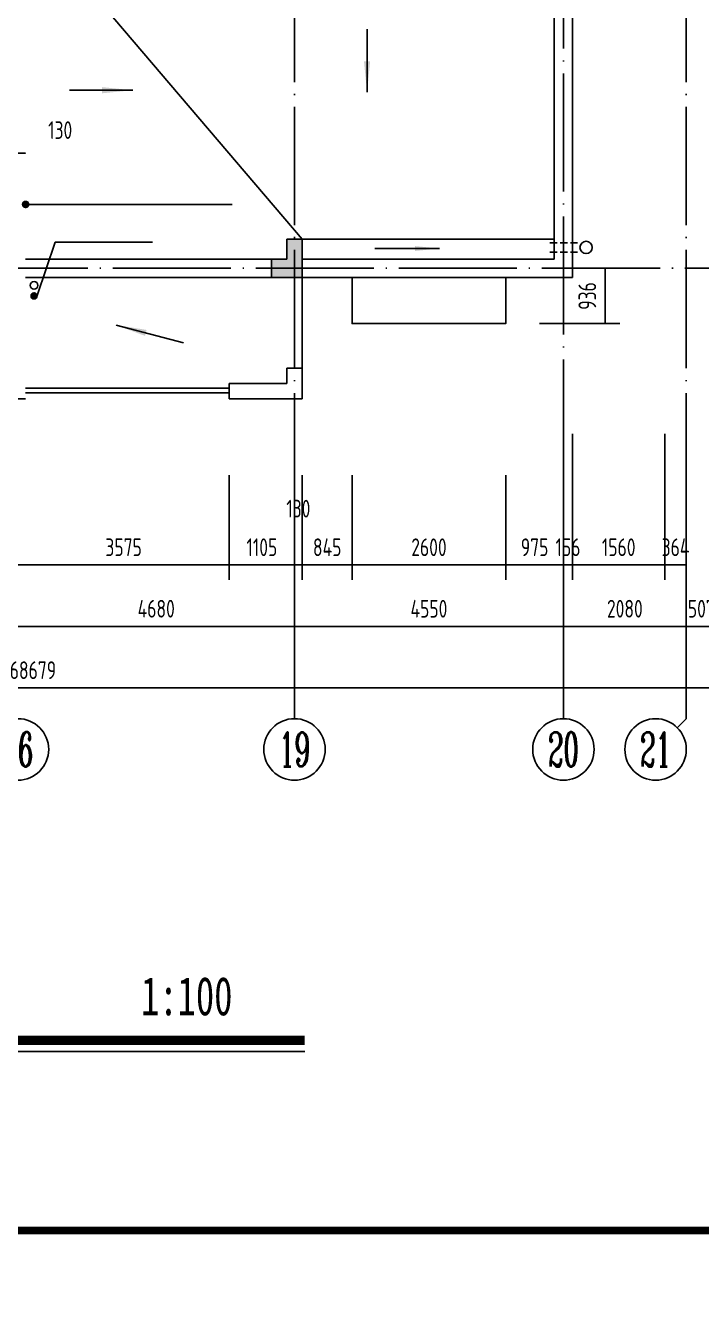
# Model space of a CAD drawing. Extents: x -726032 to 135930, y -151624 to 587044.
# Drawn here: x -581114 to -569679, y 477844 to 499528 of the extents above; entities that cross this region are included whole.
import ezdxf
from ezdxf.enums import TextEntityAlignment as Align

# ---------------------------------------------------------------- set-up
doc = ezdxf.new("R2010")
doc.units = 0
doc.header["$LTSCALE"] = 1000
doc.header["$MEASUREMENT"] = 0
doc.linetypes.add('DASH', pattern=[0.35, 0.25, -0.1])
doc.linetypes.add('DOTE', pattern=[2.42, 2, -0.2, 0.02, -0.2])
doc.layers.get('0').update_dxf_attribs({"linetype": 'CONTINUOUS'})
doc.layers.get('DEFPOINTS').update_dxf_attribs({"color": 1, "linetype": 'CONTINUOUS'})
for name, color, linetype in [('AXIS', 245, 'CONTINUOUS'), ('AXIS_TEXT', 7, 'CONTINUOUS'), ('COLUMN', 170, 'CONTINUOUS'), ('DOTE', 8, 'DOTE'), ('PUB_DIM', 245, 'CONTINUOUS'), ('PUB_TEXT', 142, 'CONTINUOUS'), ('PUB_TITLE', 1, 'CONTINUOUS'), ('ROOF', 4, 'CONTINUOUS'), ('WALL', 255, 'CONTINUOUS'), ('引线', 213, 'CONTINUOUS'), ('排水', 245, 'CONTINUOUS'), ('雨水管', 20, 'CONTINUOUS')]:
    doc.layers.add(name, color=color, linetype=linetype)
doc.styles.add('-宋体', font='SimSun.ttf', dxfattribs={"width": 0.8})
doc.styles.add('COMPLEX', font='COMPLEX')
doc.styles.add('DIM_FONT', font='isocp.shx', dxfattribs={"width": 0.8})
doc.dimstyles.new('AXIS', dxfattribs={"dimtxt": 300, "dimasz": 1, "dimexe": 250, "dimexo": 300, "dimgap": 150, "dimtad": 1, "dimdec": 0, "dimzin": 0, "dimdsep": 46, "dimtxsty": 'DIM_FONT', "dimcen": 0.09, "dimse1": 1, "dimse2": 1, "dimclrt": 142, "dimadec": 0, "dimazin": 0, "dimtfac": 1, "dimtdec": 0, "dimtix": 1, "dimtmove": 2, "dimatfit": 3, "dimfxl": 1, "dimtolj": 1, "dimtzin": 0, "dimarcsym": 0})
doc.dimstyles.new('DIMA', dxfattribs={"dimtxt": 300, "dimasz": 1, "dimexe": 250, "dimexo": 300, "dimgap": 150, "dimtad": 1, "dimdec": 0, "dimzin": 0, "dimdsep": 46, "dimtxsty": 'DIM_FONT', "dimcen": 0.09, "dimse1": 1, "dimclrt": 142, "dimadec": 0, "dimazin": 0, "dimtfac": 1, "dimtdec": 0, "dimtix": 1, "dimtmove": 2, "dimatfit": 3, "dimfxl": 1, "dimtolj": 1, "dimtzin": 0, "dimarcsym": 0})
doc.dimstyles.new('DIMB', dxfattribs={"dimtxt": 300, "dimasz": 1, "dimexe": 250, "dimexo": 300, "dimgap": 150, "dimtad": 1, "dimdec": 0, "dimzin": 0, "dimdsep": 46, "dimtxsty": 'DIM_FONT', "dimcen": 0.09, "dimse2": 1, "dimclrt": 142, "dimadec": 0, "dimazin": 0, "dimtfac": 1, "dimtdec": 0, "dimtix": 1, "dimtmove": 2, "dimatfit": 3, "dimfxl": 1, "dimtolj": 1, "dimtzin": 0, "dimarcsym": 0})
doc.dimstyles.new('DIMN', dxfattribs={"dimtxt": 300, "dimasz": 1, "dimexe": 250, "dimexo": 300, "dimgap": 150, "dimtad": 1, "dimdec": 0, "dimzin": 0, "dimdsep": 46, "dimtxsty": 'DIM_FONT', "dimcen": 0.09, "dimclrt": 142, "dimadec": 0, "dimazin": 0, "dimtfac": 1, "dimtdec": 0, "dimtix": 1, "dimtmove": 2, "dimatfit": 3, "dimfxl": 1, "dimtolj": 1, "dimtzin": 0, "dimarcsym": 0})

# ---------------------------------------------------------------- blocks, each defined once
blk = doc.blocks.new('*D130')
at = {"layer": 'AXIS', "color": 0, "lineweight": -2, "transparency": 16777216}
for p, q in [((-615330, 491580), (-615330, 488073)), ((-546651, 491580), (-546651, 488073)), ((-546652, 488323), (-615329, 488323))]:
    blk.add_line(p, q, dxfattribs=at)
at = {"layer": 'AXIS', "color": 0, "transparency": 16777216}
for points in [[(-615329, 488323), (-615329, 488323), (-615330, 488323)], [(-546652, 488323), (-546652, 488323), (-546651, 488323)]]:
    blk.add_solid(points, dxfattribs=at)
at = {"layer": 'DEFPOINTS', "color": 0, "transparency": 16777216}
for p in [(-615330, 491880), (-546651, 491880), (-615330, 488323)]:
    blk.add_point(p, dxfattribs=at)
at = {"layer": 'AXIS', "color": 142, "transparency": 16777216, "insert": (-580990, 488623), "char_height": 300, "attachment_point": 5, "style": 'DIM_FONT'}
blk.add_mtext('\\A1;68679', dxfattribs=at)
blk = doc.blocks.new('*D3043')
at = {"layer": 'AXIS', "color": 0, "lineweight": -2, "transparency": 16777216}
for p, q in [((-569935, 489363), (-569936, 489363)), ((-569427, 489363), (-569934, 489363)), ((-569426, 489363), (-569425, 489363))]:
    blk.add_line(p, q, dxfattribs=at)
at = {"layer": 'AXIS', "color": 0, "transparency": 16777216}
for points in [[(-569935, 489363), (-569935, 489363), (-569934, 489363)], [(-569426, 489363), (-569426, 489363), (-569427, 489363)]]:
    blk.add_solid(points, dxfattribs=at)
at = {"layer": 'DEFPOINTS', "color": 0, "transparency": 16777216}
for p in [(-569934, 491880), (-569427, 491880), (-569934, 489363)]:
    blk.add_point(p, dxfattribs=at)
at = {"layer": 'AXIS', "color": 142, "transparency": 16777216, "insert": (-569680, 489663), "char_height": 300, "attachment_point": 5, "style": 'DIM_FONT'}
blk.add_mtext('\\A1;507', dxfattribs=at)
blk = doc.blocks.new('*D3046')
at = {"layer": 'AXIS', "color": 0, "lineweight": -2, "transparency": 16777216}
blk.add_line((-572015, 489363), (-576563, 489363), dxfattribs=at)
at = {"layer": 'AXIS', "color": 0, "transparency": 16777216}
for points in [[(-576563, 489363), (-576563, 489363), (-576564, 489363)], [(-572015, 489363), (-572015, 489363), (-572014, 489363)]]:
    blk.add_solid(points, dxfattribs=at)
at = {"layer": 'DEFPOINTS', "color": 0, "transparency": 16777216}
for p in [(-576564, 491880), (-572014, 491880), (-576564, 489363)]:
    blk.add_point(p, dxfattribs=at)
at = {"layer": 'AXIS', "color": 142, "transparency": 16777216, "insert": (-574289, 489663), "char_height": 300, "attachment_point": 5, "style": 'DIM_FONT'}
blk.add_mtext('\\A1;4550', dxfattribs=at)
blk = doc.blocks.new('*D3048')
at = {"layer": 'AXIS', "color": 0, "lineweight": -2, "transparency": 16777216}
blk.add_line((-576565, 489363), (-581243, 489363), dxfattribs=at)
at = {"layer": 'AXIS', "color": 0, "transparency": 16777216}
for points in [[(-581243, 489363), (-581243, 489363), (-581244, 489363)], [(-576565, 489363), (-576565, 489363), (-576564, 489363)]]:
    blk.add_solid(points, dxfattribs=at)
at = {"layer": 'DEFPOINTS', "color": 0, "transparency": 16777216}
for p in [(-581244, 491880), (-576564, 491880), (-581244, 489363)]:
    blk.add_point(p, dxfattribs=at)
at = {"layer": 'AXIS', "color": 142, "transparency": 16777216, "insert": (-578904, 489663), "char_height": 300, "attachment_point": 5, "style": 'DIM_FONT'}
blk.add_mtext('\\A1;4680', dxfattribs=at)
blk = doc.blocks.new('*D3049')
at = {"layer": 'AXIS', "color": 0, "lineweight": -2, "transparency": 16777216}
blk.add_line((-569935, 489363), (-572013, 489363), dxfattribs=at)
at = {"layer": 'AXIS', "color": 0, "transparency": 16777216}
for points in [[(-572013, 489363), (-572013, 489363), (-572014, 489363)], [(-569935, 489363), (-569935, 489363), (-569934, 489363)]]:
    blk.add_solid(points, dxfattribs=at)
at = {"layer": 'DEFPOINTS', "color": 0, "transparency": 16777216}
for p in [(-572014, 491880), (-569934, 491880), (-572014, 489363)]:
    blk.add_point(p, dxfattribs=at)
at = {"layer": 'AXIS', "color": 142, "transparency": 16777216, "insert": (-570974, 489663), "char_height": 300, "attachment_point": 5, "style": 'DIM_FONT'}
blk.add_mtext('\\A1;2080', dxfattribs=at)
blk = doc.blocks.new('_AXISO')
blk.add_circle((0, 0), 0.5)
at = {"layer": 'AXIS_TEXT', "style": 'COMPLEX', "width": 1.041667}
blk.add_attdef('A', text='', height=0.56, dxfattribs=at).set_placement((-0.25, -0.28), (0.25, -0.28), align=Align.FIT)
blk = doc.blocks.new('_AXISO2')
blk.add_line((0.354, 0.146), (0.5, 0))
blk.add_circle((0, 0.5), 0.5)
at = {"layer": 'AXIS_TEXT', "style": 'COMPLEX', "width": 1.041667}
blk.add_attdef('A', text='', height=0.56, dxfattribs=at).set_placement((-0.25, 0.22), (0.25, 0.22), align=Align.FIT)
blk = doc.blocks.new('*D1625')
at = {"layer": 'DEFPOINTS', "color": 0, "transparency": 16777216}
for p in [(-581244, 492223), (-577669, 492223), (-577669, 490403)]:
    blk.add_point(p, dxfattribs=at)
at = {"layer": 'PUB_DIM', "color": 0, "lineweight": -2, "transparency": 16777216}
for p, q in [((-577669, 491923), (-577669, 490153)), ((-581243, 490403), (-577670, 490403))]:
    blk.add_line(p, q, dxfattribs=at)
at = {"layer": 'PUB_DIM', "color": 0, "transparency": 16777216}
for points in [[(-581243, 490403), (-581243, 490403), (-581244, 490403)], [(-577670, 490403), (-577670, 490403), (-577669, 490403)]]:
    blk.add_solid(points, dxfattribs=at)
at = {"layer": 'PUB_DIM', "color": 142, "transparency": 16777216, "insert": (-579456, 490703), "char_height": 300, "attachment_point": 5, "style": 'DIM_FONT'}
blk.add_mtext('\\A1;3575', dxfattribs=at)
blk = doc.blocks.new('*D3089')
at = {"layer": 'DEFPOINTS', "color": 0, "transparency": 16777216}
for p in [(-581244, 498670), (-581114, 498670), (-581114, 497370)]:
    blk.add_point(p, dxfattribs=at)
at = {"layer": 'PUB_DIM', "color": 0, "lineweight": -2, "transparency": 16777216}
for p, q in [((-581245, 497370), (-581246, 497370)), ((-581244, 497370), (-581114, 497370)), ((-581113, 497370), (-581112, 497370))]:
    blk.add_line(p, q, dxfattribs=at)
at = {"layer": 'PUB_DIM', "color": 0, "transparency": 16777216}
for points in [[(-581245, 497371), (-581245, 497370), (-581244, 497370)], [(-581113, 497371), (-581113, 497370), (-581114, 497370)]]:
    blk.add_solid(points, dxfattribs=at)
at = {"layer": 'PUB_DIM', "color": 142, "transparency": 16777216, "insert": (-580529, 497760), "char_height": 300, "attachment_point": 5, "style": 'DIM_FONT'}
blk.add_mtext('\\A1;130', dxfattribs=at)
blk = doc.blocks.new('*D399')
at = {"layer": 'DEFPOINTS', "color": 0, "transparency": 16777216}
for p in [(-570298, 492920), (-569934, 492920), (-570298, 490403)]:
    blk.add_point(p, dxfattribs=at)
at = {"layer": 'PUB_DIM', "color": 0, "lineweight": -2, "transparency": 16777216}
for p, q in [((-570298, 492620), (-570298, 490153)), ((-569934, 492620), (-569934, 490153)), ((-570299, 490403), (-570300, 490403)), ((-569934, 490403), (-570298, 490403)), ((-569933, 490403), (-569932, 490403))]:
    blk.add_line(p, q, dxfattribs=at)
at = {"layer": 'PUB_DIM', "color": 0, "transparency": 16777216}
for points in [[(-570299, 490403), (-570299, 490403), (-570298, 490403)], [(-569933, 490403), (-569933, 490403), (-569934, 490403)]]:
    blk.add_solid(points, dxfattribs=at)
at = {"layer": 'PUB_DIM', "color": 142, "transparency": 16777216, "insert": (-570116, 490703), "char_height": 300, "attachment_point": 5, "style": 'DIM_FONT'}
blk.add_mtext('\\A1;364', dxfattribs=at)
blk = doc.blocks.new('*D405')
at = {"layer": 'DEFPOINTS', "color": 0, "transparency": 16777216}
for p in [(-572989, 492223), (-572014, 492223), (-572014, 490403)]:
    blk.add_point(p, dxfattribs=at)
at = {"layer": 'PUB_DIM', "color": 0, "lineweight": -2, "transparency": 16777216}
for p, q in [((-572989, 491923), (-572989, 490153)), ((-572014, 491923), (-572014, 490153)), ((-572988, 490403), (-572015, 490403))]:
    blk.add_line(p, q, dxfattribs=at)
at = {"layer": 'PUB_DIM', "color": 0, "transparency": 16777216}
for points in [[(-572988, 490403), (-572988, 490403), (-572989, 490403)], [(-572015, 490403), (-572015, 490403), (-572014, 490403)]]:
    blk.add_solid(points, dxfattribs=at)
at = {"layer": 'PUB_DIM', "color": 142, "transparency": 16777216, "insert": (-572501, 490703), "char_height": 300, "attachment_point": 5, "style": 'DIM_FONT'}
blk.add_mtext('\\A1;975', dxfattribs=at)
blk = doc.blocks.new('*D3536')
at = {"layer": 'DEFPOINTS', "color": 0, "transparency": 16777216}
for p in [(-572014, 492920), (-571858, 492920), (-572014, 490403)]:
    blk.add_point(p, dxfattribs=at)
at = {"layer": 'PUB_DIM', "color": 0, "lineweight": -2, "transparency": 16777216}
for p, q in [((-571858, 492620), (-571858, 490153)), ((-572015, 490403), (-572016, 490403)), ((-571858, 490403), (-572014, 490403)), ((-571857, 490403), (-571856, 490403))]:
    blk.add_line(p, q, dxfattribs=at)
at = {"layer": 'PUB_DIM', "color": 0, "transparency": 16777216}
for points in [[(-572015, 490403), (-572015, 490403), (-572014, 490403)], [(-571857, 490403), (-571857, 490403), (-571858, 490403)]]:
    blk.add_solid(points, dxfattribs=at)
at = {"layer": 'PUB_DIM', "color": 142, "transparency": 16777216, "insert": (-571936, 490703), "char_height": 300, "attachment_point": 5, "style": 'DIM_FONT'}
blk.add_mtext('\\A1;156', dxfattribs=at)
blk = doc.blocks.new('*D3537')
at = {"layer": 'DEFPOINTS', "color": 0, "transparency": 16777216}
for p in [(-577669, 492223), (-576564, 492223), (-576564, 490403)]:
    blk.add_point(p, dxfattribs=at)
at = {"layer": 'PUB_DIM', "color": 0, "lineweight": -2, "transparency": 16777216}
for p, q in [((-577669, 491923), (-577669, 490153)), ((-577668, 490403), (-576565, 490403))]:
    blk.add_line(p, q, dxfattribs=at)
at = {"layer": 'PUB_DIM', "color": 0, "transparency": 16777216}
for points in [[(-577668, 490403), (-577668, 490403), (-577669, 490403)], [(-576565, 490403), (-576565, 490403), (-576564, 490403)]]:
    blk.add_solid(points, dxfattribs=at)
at = {"layer": 'PUB_DIM', "color": 142, "transparency": 16777216, "insert": (-577116, 490703), "char_height": 300, "attachment_point": 5, "style": 'DIM_FONT'}
blk.add_mtext('\\A1;1105', dxfattribs=at)
blk = doc.blocks.new('*D407')
at = {"layer": 'DEFPOINTS', "color": 0, "transparency": 16777216}
for p in [(-576434, 492223), (-575589, 492223), (-575589, 490403)]:
    blk.add_point(p, dxfattribs=at)
at = {"layer": 'PUB_DIM', "color": 0, "lineweight": -2, "transparency": 16777216}
for p, q in [((-576434, 491923), (-576434, 490153)), ((-575589, 491923), (-575589, 490153)), ((-576433, 490403), (-575590, 490403))]:
    blk.add_line(p, q, dxfattribs=at)
at = {"layer": 'PUB_DIM', "color": 0, "transparency": 16777216}
for points in [[(-576433, 490403), (-576433, 490403), (-576434, 490403)], [(-575590, 490403), (-575590, 490403), (-575589, 490403)]]:
    blk.add_solid(points, dxfattribs=at)
at = {"layer": 'PUB_DIM', "color": 142, "transparency": 16777216, "insert": (-576011, 490703), "char_height": 300, "attachment_point": 5, "style": 'DIM_FONT'}
blk.add_mtext('\\A1;845', dxfattribs=at)
blk = doc.blocks.new('*D1663')
at = {"layer": 'DEFPOINTS', "color": 0, "transparency": 16777216}
for p in [(-576564, 492223), (-576434, 492223), (-576434, 490403)]:
    blk.add_point(p, dxfattribs=at)
at = {"layer": 'PUB_DIM', "color": 0, "lineweight": -2, "transparency": 16777216}
for p, q in [((-576434, 491923), (-576434, 490153)), ((-576565, 490403), (-576566, 490403)), ((-576564, 490403), (-576434, 490403)), ((-576433, 490403), (-576432, 490403))]:
    blk.add_line(p, q, dxfattribs=at)
at = {"layer": 'PUB_DIM', "color": 0, "transparency": 16777216}
for points in [[(-576565, 490403), (-576565, 490403), (-576564, 490403)], [(-576433, 490403), (-576433, 490403), (-576434, 490403)]]:
    blk.add_solid(points, dxfattribs=at)
at = {"layer": 'PUB_DIM', "color": 142, "transparency": 16777216, "insert": (-576499, 491356), "char_height": 300, "attachment_point": 5, "style": 'DIM_FONT'}
blk.add_mtext('\\A1;130', dxfattribs=at)
blk = doc.blocks.new('*D409')
at = {"layer": 'DEFPOINTS', "color": 0, "transparency": 16777216}
for p in [(-575589, 492223), (-572989, 492223), (-572989, 490403)]:
    blk.add_point(p, dxfattribs=at)
at = {"layer": 'PUB_DIM', "color": 0, "lineweight": -2, "transparency": 16777216}
for p, q in [((-575589, 491923), (-575589, 490153)), ((-572989, 491923), (-572989, 490153)), ((-575588, 490403), (-572990, 490403))]:
    blk.add_line(p, q, dxfattribs=at)
at = {"layer": 'PUB_DIM', "color": 0, "transparency": 16777216}
for points in [[(-575588, 490403), (-575588, 490403), (-575589, 490403)], [(-572990, 490403), (-572990, 490403), (-572989, 490403)]]:
    blk.add_solid(points, dxfattribs=at)
at = {"layer": 'PUB_DIM', "color": 142, "transparency": 16777216, "insert": (-574289, 490703), "char_height": 300, "attachment_point": 5, "style": 'DIM_FONT'}
blk.add_mtext('\\A1;2600', dxfattribs=at)
blk = doc.blocks.new('*D3539')
at = {"layer": 'DEFPOINTS', "color": 0, "transparency": 16777216}
for p in [(-572716, 495422), (-571309, 495422), (-572716, 494486)]:
    blk.add_point(p, dxfattribs=at)
at = {"layer": 'PUB_DIM', "color": 0, "lineweight": -2, "transparency": 16777216}
for p, q in [((-571309, 494487), (-571309, 495421)), ((-572416, 494486), (-571059, 494486))]:
    blk.add_line(p, q, dxfattribs=at)
at = {"layer": 'PUB_DIM', "color": 0, "transparency": 16777216}
for points in [[(-571309, 495421), (-571309, 495421), (-571309, 495422)], [(-571309, 494487), (-571309, 494487), (-571309, 494486)]]:
    blk.add_solid(points, dxfattribs=at)
at = {"layer": 'PUB_DIM', "color": 142, "transparency": 16777216, "insert": (-571609, 494954), "char_height": 300, "attachment_point": 5, "rotation": 90, "style": 'DIM_FONT'}
blk.add_mtext('\\A1;936', dxfattribs=at)
blk = doc.blocks.new('*D412')
at = {"layer": 'DEFPOINTS', "color": 0, "transparency": 16777216}
for p in [(-571858, 492920), (-570298, 492920), (-571858, 490403)]:
    blk.add_point(p, dxfattribs=at)
at = {"layer": 'PUB_DIM', "color": 0, "lineweight": -2, "transparency": 16777216}
for p, q in [((-571858, 492620), (-571858, 490153)), ((-570298, 492620), (-570298, 490153)), ((-570299, 490403), (-571857, 490403))]:
    blk.add_line(p, q, dxfattribs=at)
at = {"layer": 'PUB_DIM', "color": 0, "transparency": 16777216}
for points in [[(-571857, 490403), (-571857, 490403), (-571858, 490403)], [(-570299, 490403), (-570299, 490403), (-570298, 490403)]]:
    blk.add_solid(points, dxfattribs=at)
at = {"layer": 'PUB_DIM', "color": 142, "transparency": 16777216, "insert": (-571078, 490703), "char_height": 300, "attachment_point": 5, "style": 'DIM_FONT'}
blk.add_mtext('\\A1;1560', dxfattribs=at)
blk = doc.blocks.new('_ARROW')
blk.add_solid([(0, 0), (-1, 0.1), (-1, -0.1)])

msp = doc.modelspace()

# ---------------------------------------------------------------- hatches: boundary and pattern name
at = {"layer": '雨水管'}
h = msp.add_hatch(dxfattribs=at)
h.set_pattern_fill('ANSI31', color=256, scale=130, style=0)
h.set_pattern_definition([(135, (-60214.36, 836987.842), (11.4904852, 11.4904852), [])])
h.paths.add_polyline_path([(-581022.2, 494956.1, 1), (-580918.2, 494956.1, 1)])

# ---------------------------------------------------------------- linework, layer by layer
at = {"layer": 'AXIS'}
for p, q in [((-576563.9, 487802.9), (-576563.9, 491880.4)), ((-572013.9, 487802.9), (-572013.9, 491880.4)), ((-569933.9, 487802.9), (-569933.9, 491880.4))]:
    msp.add_line(p, q, dxfattribs=at)
at = {"layer": 'COLUMN'}
for points in [[(-576693.9, 495916.4), (-576693.9, 495578.4), (-576433.9, 495916.4), (-576433.9, 495266.4)], [(-576953.9, 495578.4), (-576953.9, 495266.4), (-576693.9, 495578.4), (-576433.9, 495266.4)]]:
    msp.add_solid(points, dxfattribs=at)
at = {"layer": 'DOTE'}
for p, q in [((-576563.9, 522352), (-576563.9, 491880.4)), ((-569933.9, 522352), (-569933.9, 491880.4)), ((-572013.9, 491880.4), (-572013.9, 503222.4)), ((-615939.2, 495422.4), (-545333.8, 495422.4))]:
    msp.add_line(p, q, dxfattribs=at)
at = {"layer": 'PUB_TEXT'}
msp.add_line((-591320.1, 482175), (-576391.5, 482175), dxfattribs=at)
at = {"layer": 'PUB_TEXT', "const_width": 156}
msp.add_lwpolyline([(-591320.1, 482359.6), (-576391.5, 482359.6)], dxfattribs=at)
at = {"layer": 'PUB_TITLE'}
for points, const_width in [([(-629442.4, 477843.9), (-532852.4, 477843.9), (-532852.4, 532443.9), (-629442.4, 532443.9)], 0.234), ([(-626842.4, 479143.9), (-534152.4, 479143.9), (-534152.4, 531143.9), (-626842.4, 531143.9)], 130)]:
    msp.add_lwpolyline(points, close=True, dxfattribs=dict(at, const_width=const_width))
at = {"layer": 'ROOF'}
for p, q in [((-572169.9, 495578.4), (-572169.9, 502832.4)), ((-571857.9, 495266.4), (-571857.9, 502832.4)), ((-581113.9, 495578.4), (-576953.9, 495578.4)), ((-576433.9, 495578.4), (-572169.9, 495578.4)), ((-581113.9, 495266.4), (-576953.9, 495266.4)), ((-576563.9, 493732.2), (-576563.9, 495266.4)), ((-576433.9, 493732.2), (-576433.9, 495266.4)), ((-576433.9, 495266.4), (-571857.9, 495266.4))]:
    msp.add_line(p, q, dxfattribs=at)
for points in [[(-572988.9, 495266.4), (-572988.9, 494486.4), (-575588.9, 494486.4), (-575588.9, 495266.4)], [(-577668.9, 493394.2), (-581113.9, 493394.2)], [(-577668.9, 493316.2), (-581113.9, 493316.2)]]:
    msp.add_lwpolyline(points, dxfattribs=at)
at = {"layer": 'WALL', "color": 255}
for p, q in [((-576693.9, 495578.4), (-576693.9, 495916.4)), ((-576693.9, 495916.4), (-576433.9, 495916.4)), ((-576433.9, 495266.4), (-576433.9, 495916.4)), ((-576953.9, 495578.4), (-576953.9, 495266.4)), ((-576953.9, 495578.4), (-576693.9, 495578.4)), ((-576953.9, 495266.4), (-576433.9, 495266.4)), ((-576693.9, 493472.2), (-576693.9, 493732.2)), ((-576433.9, 493732.2), (-576433.9, 493212.2)), ((-577668.9, 493472.2), (-576693.9, 493472.2)), ((-577668.9, 493212.2), (-577668.9, 493472.2)), ((-576433.9, 493212.2), (-577668.9, 493212.2))]:
    msp.add_line(p, q, dxfattribs=at)
at = {"layer": 'WALL', "color": 0}
msp.add_line((-576693.9, 493732.2), (-576433.9, 493732.2), dxfattribs=at)
at = {"layer": 'WALL'}
msp.add_line((-581113.9, 493212.4), (-581373.9, 493212.4), dxfattribs=at)
at = {"layer": '引线'}
for p, q in [((-577617.1, 496503.8), (-581113.9, 496503.8)), ((-580918.7, 494963.6), (-580615.5, 495865.9)), ((-580615.5, 495865.9), (-578967.9, 495865.9))]:
    msp.add_line(p, q, dxfattribs=at)
at = {"layer": '引线', "const_width": 64.7}
msp.add_lwpolyline([(-581146.5, 496503.8, 1), (-581081.2, 496503.8, 1)], format="xyb", close=True, dxfattribs=at)
at = {"layer": '排水'}
for q in [(-581113.9, 501402.4), (-572169.9, 495916.4)]:
    msp.add_line((-576433.9, 495916.4), q, dxfattribs=at)
for points in [[(-575336.3, 498401.5), (-575336.3, 499469.8)], [(-579300.5, 498435.2), (-580368.8, 498435.2)], [(-574111.3, 495756.9), (-575202.9, 495756.9)], [(-579583.3, 494462.8), (-578441.3, 494160.8)]]:
    msp.add_lwpolyline(points, dxfattribs=at)
at = {"layer": '雨水管', "linetype": 'DASH', "ltscale": 0.5}
for p, q in [((-572244.3, 495854), (-571773.2, 495854)), ((-572244.3, 495698), (-571773.2, 495698))]:
    msp.add_line(p, q, dxfattribs=at)
at = {"layer": '雨水管'}
for centre, radius in [((-571630.3, 495776), 104), ((-580970.2, 495133.7), 65), ((-580970.2, 494956.1), 52)]:
    msp.add_circle(centre, radius, dxfattribs=at)

# ---------------------------------------------------------------- block references
at = {"layer": 'AXIS'}
ref = msp.add_blockref('_AXISO', (-581243.9, 487282.9), dxfattribs=dict(at, xscale=1040, yscale=1040, zscale=1040))
ref.add_attrib('A', '16', dxfattribs={"layer": 'AXIS_TEXT', "height": 582.4, "style": 'COMPLEX', "width": 0.646552}).set_placement((-581503.9, 486991.7), (-580983.9, 486991.7), align=Align.FIT)
ref = msp.add_blockref('_AXISO', (-576563.9, 487282.9), dxfattribs=dict(at, xscale=1040, yscale=1040, zscale=1040))
ref.add_attrib('A', '19', dxfattribs={"layer": 'AXIS_TEXT', "height": 582.4, "style": 'COMPLEX', "width": 0.646552}).set_placement((-576823.9, 486991.7), (-576303.9, 486991.7), align=Align.FIT)
ref = msp.add_blockref('_AXISO', (-572013.9, 487282.9), dxfattribs=dict(at, xscale=1040, yscale=1040, zscale=1040))
ref.add_attrib('A', '20', dxfattribs={"layer": 'AXIS_TEXT', "height": 582.4, "style": 'COMPLEX', "width": 0.551471}).set_placement((-572273.9, 486991.7), (-571753.9, 486991.7), align=Align.FIT)
ref = msp.add_blockref('_AXISO2', (-569933.9, 487282.9), dxfattribs=dict(at, xscale=1040, yscale=1040, zscale=1040, rotation=90))
ref.add_attrib('A', '21', dxfattribs={"layer": 'AXIS_TEXT', "height": 582.4, "style": 'COMPLEX', "width": 0.646552}).set_placement((-570713.9, 486991.7), (-570193.9, 486991.7), align=Align.FIT)
at = {"layer": '排水'}
for p, xscale, yscale, zscale, rotation in [((-575336.3, 498401.5), -520, 520, 520, 90), ((-574111.3, 495756.9), -416, 416, 416, 180), ((-579583.3, 494462.8), -519.9999999999974, 520, 520, 345.1846182440007)]:
    msp.add_blockref('_ARROW', p, dxfattribs=dict(at, xscale=xscale, yscale=yscale, zscale=zscale, rotation=rotation))
at = {"layer": '排水', "xscale": 520, "yscale": 520, "zscale": 520}
msp.add_blockref('_ARROW', (-579300.5, 498435.2), dxfattribs=at)

# ---------------------------------------------------------------- texts
at = {"layer": 'PUB_TEXT', "style": '-宋体', "width": 0.7}
msp.add_text('1:100', height=650, dxfattribs=at).set_placement((-579161.2, 482785.6))

# ---------------------------------------------------------------- dimensions: what is measured, and where the dimension line sits
at = {"layer": 'AXIS'}
dim = msp.add_aligned_dim(p1=(-546650.9, 491880.4), p2=(-615329.9, 491880.4), distance=3557.4, dimstyle='DIMN', dxfattribs=at)
dim.commit()
dim.dimension.update_dxf_attribs({"geometry": '*D130', "text_midpoint": (-580990.4, 488622.9)})
for base, p1, p2, picture, middle in [((-581243.9, 489362.9), (-576563.9, 491880.4), (-581243.9, 491880.4), '*D3048', (-578903.9, 489662.9)), ((-576563.9, 489362.9), (-572013.9, 491880.4), (-576563.9, 491880.4), '*D3046', (-574288.9, 489662.9)), ((-572013.9, 489362.9), (-569933.9, 491880.4), (-572013.9, 491880.4), '*D3049', (-570973.9, 489663)), ((-569933.9, 489362.9), (-569426.9, 491880.4), (-569933.9, 491880.4), '*D3043', (-569680.4, 489662.9))]:
    dim = msp.add_linear_dim(base=base, p1=p1, p2=p2, dimstyle='AXIS', dxfattribs=at)
    dim.commit()
    dim.dimension.update_dxf_attribs({"geometry": picture, "text_midpoint": middle})
at = {"layer": 'PUB_DIM'}
dim = msp.add_linear_dim(base=(-581113.9, 497370.3), p1=(-581243.9, 498670.3), p2=(-581113.9, 498670.3), angle=0, dimstyle='AXIS', dxfattribs=at)
dim.commit()
dim.dimension.update_dxf_attribs({"geometry": '*D3089', "text_midpoint": (-580529.4, 497760.3), "dimtype": 161})
dim = msp.add_linear_dim(base=(-571309.2, 495422.4), p1=(-572716.5, 494486.4), p2=(-572716.5, 495422.4), angle=270, dimstyle='DIMB', dxfattribs=at)
dim.commit()
dim.dimension.update_dxf_attribs({"geometry": '*D3539', "text_midpoint": (-571609.2, 494954.4)})
for base, p1, p2, dimstyle, picture, middle in [((-572013.9, 490402.9), (-571857.9, 492920.4), (-572013.9, 492920.4), 'DIMB', '*D3536', (-571935.9, 490702.9)), ((-571857.9, 490402.9), (-570297.9, 492920.4), (-571857.9, 492920.4), 'DIMN', '*D412', (-571077.9, 490702.9)), ((-570297.9, 490402.9), (-569933.9, 492920.4), (-570297.9, 492920.4), 'DIMN', '*D399', (-570115.9, 490702.9)), ((-577668.9, 490402.9), (-581243.9, 492223.4), (-577668.9, 492223.4), 'DIMA', '*D1625', (-579456.4, 490702.9)), ((-576563.9, 490402.9), (-577668.9, 492223.4), (-576563.9, 492223.4), 'DIMB', '*D3537', (-577116.4, 490702.9)), ((-575588.9, 490402.9), (-576433.9, 492223.4), (-575588.9, 492223.4), 'DIMN', '*D407', (-576011.4, 490702.9)), ((-572988.9, 490402.9), (-575588.9, 492223.4), (-572988.9, 492223.4), 'DIMN', '*D409', (-574288.9, 490703)), ((-572013.9, 490402.9), (-572988.9, 492223.4), (-572013.9, 492223.4), 'DIMN', '*D405', (-572501.4, 490702.9))]:
    dim = msp.add_linear_dim(base=base, p1=p1, p2=p2, dimstyle=dimstyle, dxfattribs=at)
    dim.commit()
    dim.dimension.update_dxf_attribs({"geometry": picture, "text_midpoint": middle})
dim = msp.add_linear_dim(base=(-576433.9, 490402.9), p1=(-576563.9, 492223.4), p2=(-576433.9, 492223.4), dimstyle='DIMA', dxfattribs=at)
dim.commit()
dim.dimension.update_dxf_attribs({"geometry": '*D1663', "text_midpoint": (-576498.9, 491355.6), "dimtype": 160})

doc.saveas('drawing.dxf')
